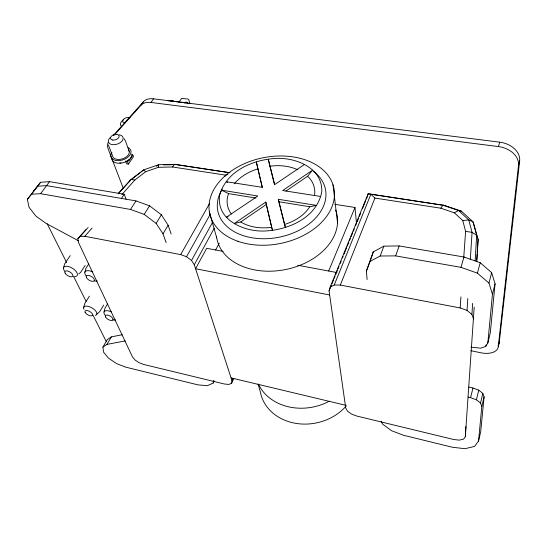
<?xml version="1.0" encoding="UTF-8"?>
<svg xmlns="http://www.w3.org/2000/svg" width="547" height="547" viewBox="0 0 547 547"><rect width="100%" height="100%" fill="white"/><g stroke="black" fill="none" stroke-linecap="round" stroke-linejoin="round"><path stroke-width="0.82" d="M476.834 261.534L478.099 239.565L474.263 225.555L472.929 221.733L461.347 211.128L444.376 205.385L368.117 193.768L330.142 287.161L329.075 290.936L345.731 408.007L347.489 411.125L351.495 414.052L356.685 416.021L453.736 439.514L459.371 440.13L463.61 439.111L465.319 436.697L474.201 307.147M473.524 318.976L471.945 314.457L472.601 303.4M475.131 260.857L476.649 235.333L472.929 221.733L468.724 219.894L458.489 210.499L442.913 205.228L368.117 193.768L367.543 195.956M465.319 436.697L465.921 426.537M471.945 314.457L467.035 310.409L467.801 298.525M470.317 259.483L472.068 232.325L468.724 219.894L462.762 220.564L454.413 212.845L440.827 208.209L374.927 198.082L370.873 194.247L334.251 285.001L330.142 287.161M476.704 260.003L477.114 254.04M477.23 252.338L478.099 239.565L476.649 235.333L472.068 232.325L465.6 231.388L462.762 220.564M467.035 310.409L460.143 307.947L460.93 296.884M463.719 257.76L465.6 231.388M121.872 194.588L134.808 180.052L145.728 171.69L158.384 167.307L158.623 164.709L174.527 164.326L229.87 172.702M381.122 421.306L382.606 424.123L391.563 430.728L403.467 435.255L452.499 447.275L464.991 448.69L474.55 446.448L478.543 441.032L481.811 406.489L484.095 396.842L482.83 393.389L478.748 390.148L472.977 388.014L468.827 387.098M470.946 347.16L480.765 348.165L485.729 346.408L487.821 343.01L492.444 294.238L495.062 283.825L491.644 272.638L480.211 262.731L463.945 257.008L399.166 245.931L383.857 246.143L373.259 251.9L366.387 271.127L367.105 279.544M122.186 334.743L111.376 336.89L107.287 339.639L102.904 347.085L103.54 352.159L108.6 358.217L116.682 363.673L125.714 367.153L197.939 384.862L207.402 385.697L213.227 383.003L213.453 380.596M484.095 396.842L480.71 431.692L478.543 441.032M495.062 283.825L490.297 332.884L487.821 343.01M470.858 350.723L480.902 352.794A16.834 9.463 14.6 0 0 498.249 346.771L518.501 165.413L519.65 160.955A21.347 15.719 10.5 0 0 499.726 142.158L153.522 98.809A18.66 11.884 35.8 0 0 143.464 101.701L113.393 135.424M498.249 346.771L499.22 342.62L519.65 160.955M85.783 229.74L77.859 238.595L78.371 242.266L132.442 356.835L134.904 359.892L139.006 362.675L143.663 364.452L224.591 384.042L228.933 384.418L231.641 383.208L231.976 380.712L233.043 378.401M481.811 406.489L480.526 403.05L482.83 393.389M480.526 403.05L476.41 399.809L478.748 390.148M485.729 346.408L486.112 344.856M476.41 399.809L470.584 397.648L472.977 388.014M104.06 311.906L105.024 308.111L107.52 304.002M492.444 294.238L488.963 283.079L491.644 272.638M83.705 307.373L84.71 303.626L89.393 296.18M488.963 283.079L477.394 273.138L480.211 262.731M314.511 195.614C315.735 188.66 313.055 180.845 307.564 176.291L285.937 191.067M84.888 272.174L85.961 268.276L88.682 264.085M518.501 165.413A21.442 15.706 10.7 0 0 498.461 146.582L499.726 142.158M369.567 261.664L380.213 256.003L395.631 255.887L460.971 267.339L463.945 257.008M63.514 267.75L64.642 263.907L70.207 255.627M370.319 260.632L373.259 251.9M395.631 255.887L399.166 245.931M255.866 198.035L228.625 193.645C225.733 200.175 227.08 208.339 231.319 213.945M380.213 256.003L383.857 246.143M366.387 271.127L370.052 261.425M334.251 285.001L340.33 285.076L374.927 198.082M329.075 290.936L331.311 285.438M331.947 283.866L333.54 279.934M334.183 278.368L335.14 276.009M335.776 274.437L337.369 270.512M338.005 268.939L338.962 266.587M340.241 263.442L341.198 261.09M342.477 257.945L343.113 256.372M344.07 254.02L346.62 247.736M347.256 246.164L348.856 242.239M349.492 240.666L350.449 238.314M351.085 236.742L352.678 232.817M353.321 231.244L354.278 228.885M355.55 225.747L356.507 223.388M357.15 221.815L358.422 218.677M359.379 216.318L360.658 213.18M362.572 208.469L365.758 200.612M366.401 199.04L367.358 196.688M328.672 271.018L354.996 207.491L334.826 204.291M231.641 383.208L233.774 378.558M213.227 383.003L214.246 380.842M215.627 249.979L219.244 243.196M231.976 380.712L194.288 264.769L214.28 228.195M194.288 264.769L191.512 260.475L212.455 222.506M77.859 238.595L80.183 236.393L84.758 236.29L180.681 254.601L186.52 256.734L210.253 214.253M180.681 254.601L209.651 203.361M224.769 176.626L225.61 175.136L227.873 174.575M102.904 347.085L106.986 344.384L111.376 336.89M166.124 242.608L163.027 233.849L168.141 225.241L161.379 214.78L149.55 205.802L135.991 200.913L46.584 185.624L37.558 186.24L33.36 191.341M163.027 233.849L156.141 223.395L161.379 214.78M103.766 305.007L99.759 311.571L96.778 314.265M78.488 240.789L46.215 223.484L35.965 216.14L29.046 207.32L27.35 199.286L31.514 194.24L40.567 193.679L130.514 209.439L144.182 214.383L149.55 205.802M130.514 209.439L135.991 200.913M85.141 265.466L80.614 272.406L78.877 273.931M121.496 198.438L124.237 194.267L49.551 181.645L40.546 182.295L27.35 199.286M309.8 206.739C304.118 215.559 294.416 221.426 284.522 224.475L285.37 227.224L278.341 199.293L316.398 205.392L309.8 206.739L278.806 201.74L278.341 199.293M178.903 102.036L181.638 98.412L188.093 99.069L188.797 99.65L189.857 103.554M125.564 160.968L126.617 163.84L128.408 164.114L133.441 156.674L132.894 155.129L131.704 154.951M132.894 155.129L128.771 161.215L128.258 159.806M114.268 135.15L140.9 105.332A18.735 11.856 35.7 0 1 150.965 102.46L153.522 98.809M440.827 208.209L442.913 205.228L444.376 205.385M140.9 105.332L143.464 101.701M40.567 193.679L49.551 181.645M234.314 183.806C240.304 176.572 248.933 171.539 257.904 168.886L256.345 161.98L262.321 187.341L226.301 181.707L227.702 182.39M31.514 194.24L40.546 182.295M158.384 167.307L172.469 166.972L174.527 164.326L229.802 172.749M307.564 176.291L312.508 170.192L282.696 190.527L320.474 196.435M84.758 236.29L92.067 228.078M80.183 236.393L88.115 227.525M118.145 193.939L131.177 179.368L143.533 169.932L158.623 164.709M118.596 193.05L131.177 179.368L134.808 180.052M129.345 181.03L130.678 180.011M132.018 178.992L140.032 172.873M141.365 171.847L143.533 169.932L145.728 171.69M240.721 221.979L266.293 204.496L265.787 202.055L234.362 223.491L240.721 221.979C249.842 227.477 261.24 228.735 271.674 227.313L272.399 230.089L265.787 202.055M304.344 164.565L274.649 184.626L268.297 159.362L274.519 184.674M454.413 212.845L458.489 210.499L461.347 211.128M156.312 166.117L158.712 165.29M167.861 100.696L186.896 102.877L187.922 103.711M228.12 216.776L226.533 217.138L257.815 196.004L221.542 190.185L228.625 193.645M106.986 344.384L125.311 340.911M269.89 166.261C279.264 164.893 289.295 165.857 297.93 169.83M163.601 164.914L172.599 164.695M175.054 164.64L176.688 164.599M150.965 102.46L498.461 146.582M172.469 166.972L225.61 175.136M119.772 162.774L120.962 162.958M223.162 251.388L206.67 248.317L195.573 268.734L329.65 294.977M297.691 265.254L336.931 272.556M340.33 285.076L460.143 307.947M468.102 397.088L470.584 397.648M231.06 377.895L345.328 405.183M460.971 267.339L477.394 273.138M186.52 256.734L191.512 260.475M144.182 214.383L156.141 223.395M124.203 138.719L125.543 141.188L129.359 151.813M47.179 223.757L66.652 262.567M73.517 276.262L86.118 301.376M92.983 315.079L106.344 341.711M124.237 194.267L126.084 199.053M123.287 188.366L108.361 149.42A17.518 10.311 34.8 0 1 108.08 142.582M108.395 144.928L112.429 155.505A8.725 5.388 -17.7 0 0 122.911 158.705A8.725 5.388 -17.7 0 0 128.545 149.857M127.095 160.531L128.408 164.114M168.141 225.241L171.156 234.034M209.412 212.065L216.735 237.924M258.095 383.987L260.379 392.055A48.539 40.793 -11.2 0 0 296.228 423.433A48.539 40.793 -11.2 0 0 346.456 405.669M278.806 201.74L284.522 224.475M257.904 168.886L262.259 187.368M266.293 204.496L271.674 227.313M333 184.845L337.554 222.903M354.996 207.491L356.418 222.759M131.984 154.056A10.441 6.468 -17.8 0 1 122.302 162.897A10.441 6.468 -17.8 0 1 111.732 158.48M119.184 134.801A7.685 4.656 -17.6 0 1 122.07 141.017A7.685 4.656 -17.6 0 1 111.356 144.449A7.685 4.656 -17.6 0 1 110.009 137.741M128.121 147.656A10.475 6.461 -17.7 0 1 128.736 156.456A10.475 6.461 -17.7 0 1 115.246 160.326A10.475 6.461 -17.7 0 1 111.916 152.298M64.587 271.148A7.904 3.726 31.3 0 1 66.522 266.218A7.904 3.726 31.3 0 1 76.224 271.531A7.904 3.726 31.3 0 1 74.57 276.611M84.012 309.424A7.412 3.35 29.7 0 1 86.939 306.149A7.412 3.35 29.7 0 1 95.363 310.587A7.412 3.35 29.7 0 1 95.301 315.38M97.27 280.932A7.945 3.815 30.7 0 1 94.255 280.898M86.064 275.859A7.945 3.815 30.7 0 1 85.715 271.141A7.945 3.815 30.7 0 1 92.436 271.845M115.656 319.968A7.453 3.426 29.2 0 1 112.764 319.845M105.072 315.175A7.453 3.426 29.2 0 1 104.894 311.031A7.453 3.426 29.2 0 1 111.315 311.852M124.901 123.013A4.355 2.591 -16.7 0 1 123.478 119.301A4.355 2.591 -16.7 0 1 129.96 117.885M121.537 126.425A7.528 4.492 -16.7 0 1 123.772 119.636M171.04 100.915A1.86 1.217 36.1 0 1 172.223 100.361A1.86 1.217 36.1 0 1 173.83 101.263M184.941 103.362A1.86 1.238 35.5 0 1 186.165 102.098A1.86 1.238 35.5 0 1 188.195 103.766M499.22 342.62A16.766 9.497 14.5 0 1 498.078 345.403M329.287 401.211A49.866 41.237 -11.2 0 1 258.683 384.65M313.629 171.498A54.905 37.873 -11.3 0 1 312.009 221.542A54.905 37.873 -11.3 0 1 241.699 235.087A54.905 37.873 -11.3 0 1 222.287 189.091M335.632 210.021A61.237 43.575 -11.3 0 1 287.202 269.206A61.237 43.575 -11.3 0 1 216.509 236.325M219.709 195.074C215.744 220.113 244.386 232.065 265.076 230.998C288.843 229.897 317.424 217.309 321.807 191.416C322.498 167.635 295.209 157.078 275.045 158.48C252.311 159.861 226.184 171.334 219.709 195.074M112.798 140.053A4.451 2.687 -17.6 0 0 119.123 136.265A4.451 2.687 -17.6 0 0 112.497 135.328A4.451 2.687 -17.6 0 0 112.798 140.053M65.066 273.049A4.574 2.147 31.3 0 0 72.019 276.755A4.574 2.147 31.3 0 0 69.503 271.75A4.574 2.147 31.3 0 0 65.066 273.049M85.161 312.364A4.287 1.928 29.7 0 0 91.711 315.824A4.287 1.928 29.7 0 0 89.469 311.366A4.287 1.928 29.7 0 0 85.161 312.364M86.44 277.52A4.602 2.195 30.7 0 0 93.441 281.261A4.602 2.195 30.7 0 0 91.062 276.242A4.602 2.195 30.7 0 0 86.44 277.52M105.53 316.945A4.308 1.969 29.2 0 0 112.121 320.439A4.308 1.969 29.2 0 0 109.995 315.968A4.308 1.969 29.2 0 0 105.53 316.945M237.897 241.289A63.37 43.726 -11.3 0 0 334.402 196.236A63.37 43.726 -11.3 0 0 242.909 164.353A63.37 43.726 -11.3 0 0 237.897 241.289"/></g></svg>
